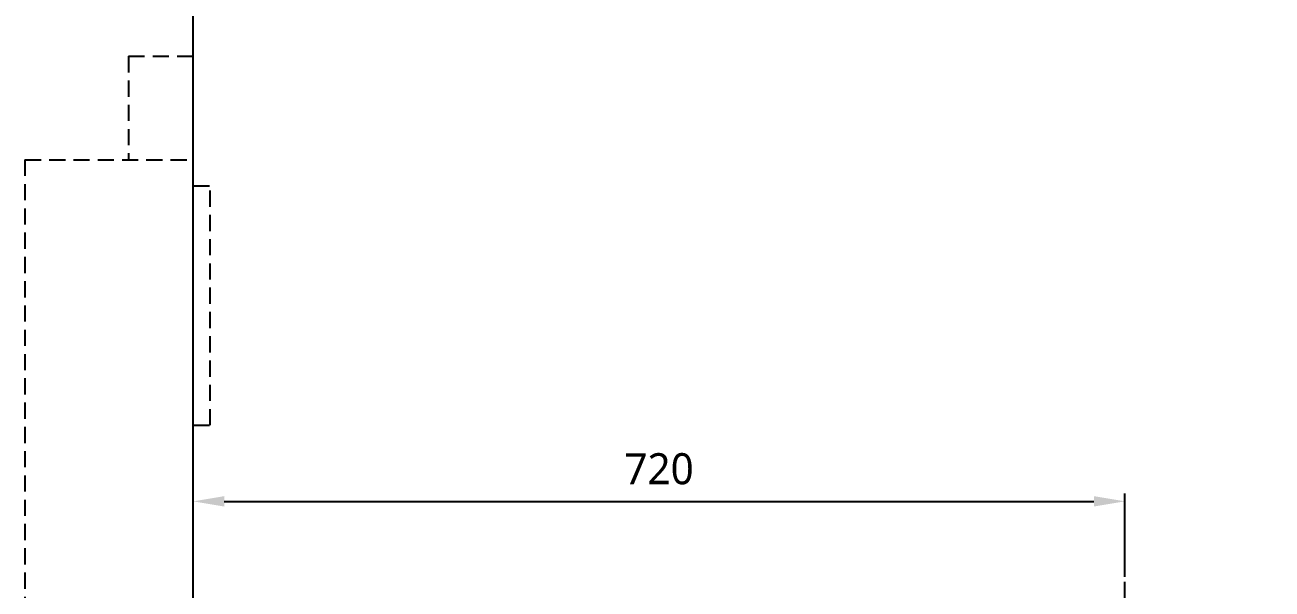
# Model space of a CAD drawing. Extents: x 7905 to 14077, y -986 to 9572.
# Drawn here: x 11266 to 12230, y -125 to 311 of the extents above; entities that cross this region are included whole.
import ezdxf

# ---------------------------------------------------------------- set-up
doc = ezdxf.new("R2010")
doc.units = 0
doc.header["$LTSCALE"] = 20
doc.header["$MEASUREMENT"] = 0
doc.linetypes.add('CENTER', pattern=[2, 1.25, -0.25, 0.25, -0.25])
doc.linetypes.add('HIDDEN2', pattern=[0.1875, 0.125, -0.0625])
doc.layers.get('DEFPOINTS').update_dxf_attribs({"linetype": 'CONTINUOUS'})
for name, color, linetype in [('1', 1, 'CONTINUOUS'), ('3', 3, 'CONTINUOUS'), ('CENTER', 2, 'CENTER'), ('SA-DOOR', 4, 'CONTINUOUS')]:
    doc.layers.add(name, color=color, linetype=linetype)
doc.styles.get("Standard").update_dxf_attribs({"font": 'NanumGothic.ttf'})
doc.dimstyles.get("Standard").update_dxf_attribs({"dimtxt": 2.5, "dimasz": 2, "dimexe": 2, "dimexo": 1, "dimgap": 1.5, "dimtad": 1, "dimdec": 0, "dimlfac": 10, "dimrnd": 0.5, "dimzin": 0, "dimdsep": 46, "dimtxsty": 'Standard', "dimcen": 0, "dimclrt": 2, "dimadec": 0, "dimazin": 0, "dimtfac": 1, "dimtdec": 0, "dimtmove": 0, "dimatfit": 3, "dimfxl": 0, "dimtolj": 1, "dimtzin": 0, "dimarcsym": 0})

# ---------------------------------------------------------------- blocks, each defined once
blk = doc.blocks.new('*D43')
at = {"layer": '1', "color": 3, "lineweight": -2}
for p, q in [((11396.2, -101.22), (11396.2, -51.08)), ((11420.2, -57.08), (12092.2, -57.08)), ((12116.2, -115.42), (12116.2, -51.08))]:
    blk.add_line(p, q, dxfattribs=at)
at = {"layer": '1', "color": 3}
for points in [[(11420.2, -53.08), (11420.2, -61.08), (11396.2, -57.08)], [(12092.2, -53.08), (12092.2, -61.08), (12116.2, -57.08)]]:
    blk.add_solid(points, dxfattribs=at)
at = {"layer": 'DEFPOINTS', "color": 0}
for p in [(12116.2, -57.08), (11396.2, -102.42), (12116.2, -116.62)]:
    blk.add_point(p, dxfattribs=at)
at = {"layer": '1', "color": 2, "insert": (11756.2, -32.07), "char_height": 24, "attachment_point": 5}
blk.add_mtext('\\A1;720', dxfattribs=at)

msp = doc.modelspace()

# ---------------------------------------------------------------- linework, layer by layer
at = {"layer": '3', "color": 2, "linetype": 'HIDDEN2', "ltscale": 5}
for p, q in [((11346.20281, 286.6976), (11346.20281, 206.6976)), ((11346.20281, 286.6976), (11396.20281, 286.6976)), ((11266.20281, 206.6976), (11396.20281, 206.6976)), ((11266.20281, 206.6976), (11266.20281, -227.3024)), ((11396.20281, 186.6976), (11409.20281, 186.6976)), ((11409.20281, 1.6976), (11409.20281, 186.6976)), ((11396.20281, 1.6976), (11409.20281, 1.6976))]:
    msp.add_line(p, q, dxfattribs=at)
at = {"layer": 'CENTER', "color": 2, "linetype": 'CENTER', "ltscale": 2}
msp.add_line((12116.20281, -249.37679), (12116.20281, -116.61813), dxfattribs=at)
at = {"layer": 'SA-DOOR', "color": 7}
msp.add_lwpolyline([(11396.20281, 1275.95857), (14077.19778, 1275.95857), (14077.19778, -893.3024), (11396.20281, -893.3024)], close=True, dxfattribs=at)

# ---------------------------------------------------------------- dimensions: what is measured, and where the dimension line sits
at = {"layer": '1'}
dim = msp.add_linear_dim(base=(12116.20281, -57.08207), p1=(11396.20281, -102.41895), p2=(12116.20281, -116.61813), dimstyle='Standard', override={"dimscale": 1.2, "dimtxt": 20, "dimasz": 20, "dimexe": 5, "dimgap": 10, "dimlfac": 1, "dimclrd": 3, "dimclre": 3}, dxfattribs=at)
dim.commit()
dim.dimension.update_dxf_attribs({"geometry": '*D43', "text_midpoint": (11756.20281, -57.08207), "dimtype": 160})

doc.saveas('drawing.dxf')
